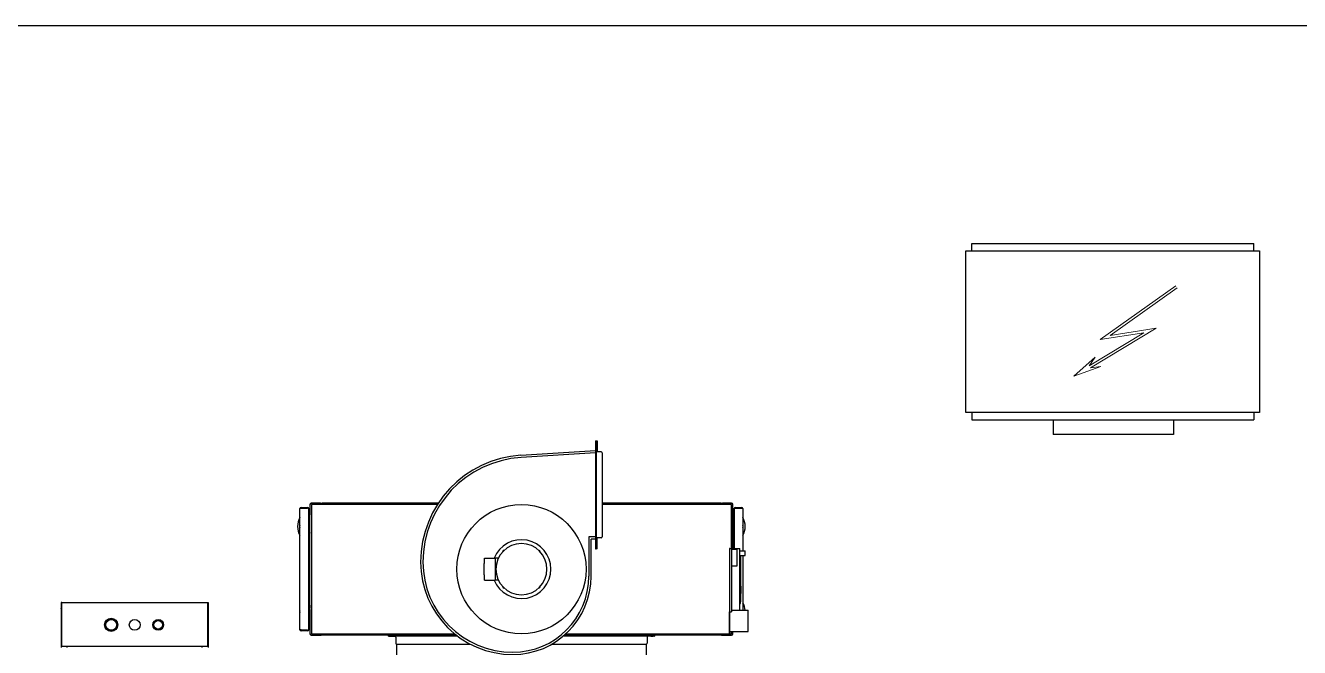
# Model space of a CAD drawing. Header units: millimetres. Extents: x -4653 to 8979, y -13943 to 4840.
# Drawn here: x -283 to 4055, y -7134 to -5018 of the extents above; entities that cross this region are included whole.
import ezdxf

# ---------------------------------------------------------------- set-up
doc = ezdxf.new("R2010")
doc.units = ezdxf.units.MM
doc.layers.add('11', color=7, linetype='Continuous', lineweight=0, true_color=0xffffff)

# ---------------------------------------------------------------- blocks, each defined once
blk = doc.blocks.new('ANGOLARE_ZINCATO_30x30_CORIAS_L_260_1', base_point=(1831.7, -297.5))
at = {"color": 7, "linetype": 'Continuous'}
blk.add_line((1834.7, -273.5), (1834.7, -294.5), dxfattribs=at)
for centre, start, end in [((1831.7, -294.5), 270, 0), ((1837.7, -273.5), 90, 180), ((1858.7, -267.5), 270, 0)]:
    blk.add_arc(centre, 3, start, end, dxfattribs=at)
blk = doc.blocks.new('ANGOLARE_ZINCATO_30x30_CORIAS_L_260__838', base_point=(951.7, -297.5))
at = {"color": 7, "linetype": 'Continuous'}
blk.add_line((978.7, -273.5), (978.7, -294.5), dxfattribs=at)
for centre, start, end in [((954.7, -267.5), 180, 270), ((975.7, -273.5), 0, 90), ((981.7, -294.5), 180, 270)]:
    blk.add_arc(centre, 3, start, end, dxfattribs=at)
blk = doc.blocks.new('LAMIERA_INOX_Sp_1__839', base_point=(981.7, -425))
at = {"color": 7, "linetype": 'Continuous'}
for p, q in [((981.7, -297.5), (981.7, -425)), ((1831.7, -297.5), (1831.7, -425))]:
    blk.add_line(p, q, dxfattribs=at)
blk = doc.blocks.new('ANGOLARE_ZINCATO_30x30_CORIAS_L_910__840', base_point=(951.7, -297.5))
at = {"color": 7, "linetype": 'Continuous'}
for p, q in [((954.7, -270.5), (956.2, -270.5)), ((956.2, -270.5), (957.8, -270.5)), ((957.8, -270.5), (965.6, -270.5)), ((965.6, -270.5), (967.2, -270.5)), ((967.2, -270.5), (975.7, -270.5)), ((1189.9, -270.5), (975.7, -270.5)), ((978.7, -273.5), (978.7, -294.5)), ((981.7, -297.5), (1233, -297.5)), ((1510.2, -297.5), (1831.7, -297.5)), ((1837.7, -270.5), (1548.9, -270.5)), ((1834.7, -273.5), (1834.7, -294.5)), ((1846.2, -270.5), (1837.7, -270.5)), ((1847.8, -270.5), (1846.2, -270.5)), ((1847.8, -270.5), (1855.6, -270.5)), ((1857.2, -270.5), (1855.6, -270.5)), ((1858.7, -270.5), (1857.2, -270.5))]:
    blk.add_line(p, q, dxfattribs=at)
for centre, start, end in [((954.7, -267.5), 180, 270), ((975.7, -273.5), 0, 90), ((981.7, -294.5), 180, 270), ((1831.7, -294.5), 270, 0), ((1837.7, -273.5), 90, 180), ((1858.7, -267.5), 270, 0)]:
    blk.add_arc(centre, 3, start, end, dxfattribs=at)
blk = doc.blocks.new('LAMIERA_INOX_Sp_2_Sv_150x150', base_point=(2126.7, 27.5))
at = {"color": 7, "linetype": 'Continuous'}
for p, q in [((2128.7, 32.5), (2126.7, 32.5)), ((2128.7, 27.5), (2128.7, 32.5))]:
    blk.add_line(p, q, dxfattribs=at)
blk = doc.blocks.new('p3__887', base_point=(2114.7, -262.5))
at = {"color": 7, "linetype": 'Continuous'}
for p, q in [((2116.2, 27.5), (2114.7, 27.5)), ((2114.7, 27.5), (2114.7, -187.8)), ((2116.2, 27.5), (2117.7, 27.5)), ((2117.7, 27.5), (2121.7, 27.5)), ((2121.7, 27.5), (2121.7, 24.5)), ((2121.7, 24.5), (2121.7, -182.5)), ((2114.7, -187.8), (2114.7, -188.2)), ((2114.7, -188.2), (2116.2, -188.2)), ((2114.7, -262.5), (2114.7, -188.2)), ((2116.2, -188.2), (2121.7, -188.2)), ((2116.2, -254.5), (2116.2, -188.2)), ((2121.7, -182.5), (2121.7, -188.2)), ((2116.2, -262.5), (2116.2, -254.5)), ((2121.7, -262.5), (2121.7, -254.5)), ((2114.7, -262.5), (2116.2, -262.5)), ((2116.2, -262.5), (2121.7, -262.5))]:
    blk.add_line(p, q, dxfattribs=at)
blk = doc.blocks.new('p1__888', base_point=(2121.7, -182.5))
at = {"color": 7, "linetype": 'Continuous'}
for p, q in [((2121.7, 27.5), (2150.2, 27.5)), ((2141.2, 24.5), (2121.7, 24.5)), ((2141.2, -31.5), (2141.2, 24.5)), ((2150.2, 19.5), (2150.2, 27.5)), ((2150.2, 19.5), (2168.2, 19.5)), ((2150.2, 3.5), (2150.2, 19.5)), ((2150.2, 3.5), (2168.2, 3.5)), ((2150.2, 3.1), (2150.2, 3.5)), ((2150.2, -100.5), (2150.2, 3.1)), ((2153.2, 2.5), (2153.2, -100.5)), ((2168.2, 3.5), (2168.2, 19.5)), ((2121.7, -31.5), (2141.2, -31.5)), ((2150.2, -125.5), (2150.2, -100.5)), ((2150.2, -100.5), (2155.2, -100.5)), ((2150.2, -154.5), (2150.2, -125.5)), ((2150.2, -125.5), (2155.2, -125.5)), ((2153.2, -125.5), (2153.2, -153.5)), ((2155.2, -125.5), (2155.2, -100.5)), ((2150.2, -160.5), (2150.2, -154.5)), ((2150.2, -182.5), (2150.2, -160.5)), ((2153.2, -157.5), (2153.2, -153.5)), ((2121.7, -182.5), (2150.2, -182.5))]:
    blk.add_line(p, q, dxfattribs=at)
for start, end in [(0, 90), (270, 0)]:
    blk.add_arc((2150.2, -157.5), 3, start, end, dxfattribs=at)
blk.add_spline([(2153.2, 2.5), (2152.8, 2.8), (2151.7, 3), (2150.2, 3.1)], degree=3, dxfattribs=at)
blk = doc.blocks.new('p2__889', base_point=(2116.2, -254.5))
at = {"color": 7, "linetype": 'Continuous'}
for p, q in [((2150.2, -182.5), (2179.2, -182.5)), ((2179.2, -254.5), (2179.2, -182.5)), ((2116.2, -254.5), (2179.2, -254.5))]:
    blk.add_line(p, q, dxfattribs=at)
blk = doc.blocks.new('TUBO_QUADRO_Fe_40x3_L_2050_2__891', base_point=(686.7, 178))
at = {"color": 7, "linetype": 'Continuous'}
blk.add_line((722.2, 182.5), (691.2, 182.5), dxfattribs=at)
for centre, start, end in [((691.2, 178), 90, 180), ((722.2, 178), 360, 90)]:
    blk.add_arc(centre, 4.5, start, end, dxfattribs=at)
blk = doc.blocks.new('TUBO_QUADRO_Fe_40x3_L_2050_1__892', base_point=(2086.7, 178))
at = {"color": 7, "linetype": 'Continuous'}
blk.add_line((2122.2, 182.5), (2091.2, 182.5), dxfattribs=at)
for centre, start, end in [((2091.2, 178), 90, 180), ((2122.2, 178), 0, 90)]:
    blk.add_arc(centre, 4.5, start, end, dxfattribs=at)
blk = doc.blocks.new('TUBO_QUADRO_40x3x_L_1360_3', base_point=(726.7, 177.5))
at = {"color": 7, "linetype": 'Continuous'}
for p, q in [((726.7, 178), (726.7, 182.5)), ((1123.9, 182.5), (726.7, 182.5)), ((726.7, 177.5), (726.7, 178)), ((2086.7, 182.5), (1681.7, 182.5)), ((2086.7, 178), (2086.7, 182.5)), ((2086.7, 177.5), (2086.7, 178))]:
    blk.add_line(p, q, dxfattribs=at)
blk = doc.blocks.new('LAMIERA_Fe_SV_1820x410', base_point=(2129.2, 27.5))
at = {"color": 7, "linetype": 'Continuous'}
for p in [(2129.2, 27.5), (2130.7, 162.5)]:
    blk.add_line(p, (2129.2, 162.5), dxfattribs=at)
blk = doc.blocks.new('LAMIERA_Fe_SP_1_5_SV_1916x506_1__893', base_point=(2130.7, -182.5))
at = {"color": 7, "linetype": 'Continuous'}
for p, q in [((2130.7, 163.5), (2130.7, 162.5)), ((2130.7, 162.5), (2130.7, 147.5)), ((2130.7, 147.5), (2130.7, 27.5)), ((2134.7, 167.5), (2134.7, 165.5)), ((2134.7, 167.5), (2156.7, 167.5)), ((2134.7, 165.5), (2156.7, 165.5)), ((2156.7, 165.5), (2156.7, 167.5)), ((2156.7, 163.5), (2156.7, 165.5)), ((2158.7, 163.5), (2156.7, 163.5)), ((2160.7, 163.5), (2158.7, 163.5)), ((2160.7, 163.5), (2160.7, 19.5)), ((2160.7, 3.5), (2160.7, -182.5))]:
    blk.add_line(p, q, dxfattribs=at)
for centre, radius, start, end in [((2134.7, 163.5), 4, 90, 180), ((2134.7, 163.5), 2, 90, 131.4009), ((2156.7, 163.5), 4, 0, 90), ((2156.7, 163.5), 2, 0, 90)]:
    blk.add_arc(centre, radius, start, end, dxfattribs=at)
blk.add_spline([(2134.7, 165.5), (2133.2, 164.9), (2131.9, 164.4), (2131, 163.9), (2130.7, 163.5)], degree=3, dxfattribs=at)
blk = doc.blocks.new('TUBO_QUADRO_Fe_40x3_L450__894', base_point=(2086.7, -267.5))
at = {"color": 7, "linetype": 'Continuous'}
for p, q in [((2122.2, 182.5), (2091.2, 182.5)), ((2126.7, 147), (2126.7, 178)), ((2126.7, 141), (2126.7, 147)), ((2126.7, 139.5), (2126.7, 141)), ((2126.7, 94.3), (2126.7, 139.5)), ((2126.7, 91.8), (2126.7, 94.3)), ((2126.7, 81.9), (2126.7, 91.8)), ((2126.7, 32.5), (2126.7, 81.9)), ((2126.7, 27.5), (2126.7, 32.5)), ((2126.7, -263), (2126.7, -254.5)), ((2091.2, -267.5), (2122.2, -267.5))]:
    blk.add_line(p, q, dxfattribs=at)
for centre, start, end in [((2091.2, 178), 90, 180), ((2122.2, 178), 0, 90), ((2091.2, -263), 180, 192.5288), ((2091.2, -263), 192.5288, 270), ((2122.2, -263), 270, 0)]:
    blk.add_arc(centre, 4.5, start, end, dxfattribs=at)
blk = doc.blocks.new('TUBO_QUADRO_Fe_40x3_L_2050__895', base_point=(2086.7, -267.5))
at = {"color": 7, "linetype": 'Continuous'}
blk.add_line((2091.2, -267.5), (2122.2, -267.5), dxfattribs=at)
for centre, start, end in [((2091.2, -263), 180, 192.5288), ((2091.2, -263), 192.5288, 270), ((2122.2, -263), 270, 0)]:
    blk.add_arc(centre, 4.5, start, end, dxfattribs=at)
blk = doc.blocks.new('LAMIERA_Fe_SP_1_5_SV_1430x440__896', base_point=(691.7, -262.5))
at = {"color": 7, "linetype": 'Continuous'}
for p, q in [((1120.6, 177.5), (691.7, 177.5)), ((691.7, 177.5), (691.7, -262.5)), ((2121.7, 177.5), (1681.7, 177.5)), ((2121.7, 27.5), (2121.7, 177.5)), ((691.7, -262.5), (1179.6, -262.5)), ((1558, -262.5), (2114.7, -262.5))]:
    blk.add_line(p, q, dxfattribs=at)
blk = doc.blocks.new('TUBO_QUADRO_Fe_40x3_L_2050_3__897', base_point=(686.7, -267.5))
at = {"color": 7, "linetype": 'Continuous'}
blk.add_line((691.2, -267.5), (722.2, -267.5), dxfattribs=at)
for centre, start, end in [((691.2, -263), 180, 270), ((722.2, -263), 270, 347.4712), ((722.2, -263), 347.4712, 0)]:
    blk.add_arc(centre, 4.5, start, end, dxfattribs=at)
blk = doc.blocks.new('LAMIERA_Fe_SV_1820x410_1__898', base_point=(682.7, -247.5))
at = {"color": 7, "linetype": 'Continuous'}
for p, q in [((684.2, 162.5), (682.7, 162.5)), ((684.2, -247.5), (684.2, 162.5)), ((684.2, -247.5), (682.7, -247.5))]:
    blk.add_line(p, q, dxfattribs=at)
blk = doc.blocks.new('LAMIERA_Fe_SP_1_5_SV_1916x506__899', base_point=(652.7, -252.5))
at = {"color": 7, "linetype": 'Continuous'}
for p, q in [((654.7, 163.5), (652.7, 163.5)), ((652.7, -248.5), (652.7, 163.5)), ((656.7, 163.5), (654.7, 163.5)), ((656.7, 167.5), (656.7, 165.5)), ((656.7, 167.5), (678.7, 167.5)), ((656.7, 165.5), (678.7, 165.4)), ((656.7, 163.5), (656.7, 165.5)), ((678.7, 167.5), (678.7, 165.4)), ((682.7, 162.5), (682.7, 163.5)), ((682.7, 147.5), (682.7, 162.5)), ((682.7, -232.5), (682.7, 147.5)), ((654.7, -248.5), (652.7, -248.5)), ((656.7, -248.5), (654.7, -248.5)), ((656.7, -250.5), (656.7, -248.5)), ((678.7, -250.5), (656.7, -250.5)), ((656.7, -250.5), (656.7, -252.5)), ((678.7, -252.5), (656.7, -252.5)), ((678.7, -250.5), (678.7, -252.5)), ((682.7, -247.5), (682.7, -232.5)), ((682.7, -248.5), (682.7, -247.5))]:
    blk.add_line(p, q, dxfattribs=at)
for centre, radius, start, end in [((656.7, 163.5), 4, 90, 180), ((656.7, 163.5), 2, 90, 180), ((678.7, 163.5), 4, 0, 90), ((678.8, 163.5), 1.96, 51.3011, 92.7511), ((656.7, -248.5), 4, 180, 270), ((656.7, -248.5), 2, 180, 270), ((678.7, -248.5), 4, 270, 360), ((678.7, -248.5), 2, 270, 311.4009)]:
    blk.add_arc(centre, radius, start, end, dxfattribs=at)
for points in [[(682.7, 163.5), (682.4, 163.9), (681.6, 164.4), (680.2, 164.9), (678.7, 165.4)], [(678.7, -250.5), (680.2, -249.9), (681.6, -249.4), (682.4, -248.9), (682.7, -248.5)]]:
    blk.add_spline(points, degree=3, dxfattribs=at)
blk = doc.blocks.new('TUBO_QUADRO_Fe_40x3_L450_1__900', base_point=(686.7, -267.5))
at = {"color": 7, "linetype": 'Continuous'}
for p, q in [((686.7, 178), (686.7, 147)), ((722.2, 182.5), (691.2, 182.5)), ((686.7, 147), (686.7, 142.5)), ((686.7, 141), (686.7, 142.5)), ((686.7, 139.5), (686.7, 141)), ((686.7, 139), (686.7, 139.5)), ((686.7, 122.5), (686.7, 139)), ((686.7, 94.3), (686.7, 122.5)), ((686.7, 91.8), (686.7, 94.3)), ((686.7, 82.5), (686.7, 91.8)), ((686.7, 81.9), (686.7, 82.5)), ((686.7, 81.9), (686.7, 80.4)), ((686.7, -165.5), (686.7, 80.4)), ((686.7, -165.5), (686.7, -167.5)), ((686.7, -167.5), (686.7, -175.4)), ((686.7, -179.7), (686.7, -175.4)), ((686.7, -179.7), (686.7, -197.5)), ((686.7, -197.5), (686.7, -207.5)), ((686.7, -207.5), (686.7, -208.5)), ((686.7, -208.5), (686.7, -216.5)), ((686.7, -216.5), (686.7, -224)), ((686.7, -224), (686.7, -224.9)), ((686.7, -224.9), (686.7, -227.5)), ((686.7, -227.5), (686.7, -232)), ((686.7, -232), (686.7, -263)), ((691.2, -267.5), (722.2, -267.5))]:
    blk.add_line(p, q, dxfattribs=at)
for centre, start, end in [((691.2, 178), 90, 180), ((722.2, 178), 360, 90), ((691.2, -263), 180, 270), ((722.2, -263), 270, 347.4712), ((722.2, -263), 347.4712, 0)]:
    blk.add_arc(centre, 4.5, start, end, dxfattribs=at)
blk = doc.blocks.new('TUBO_QUADRO_40x3x_L_1360_2__901', base_point=(726.6, -267.5))
at = {"color": 7, "linetype": 'Continuous'}
for p, q in [((726.6, -264), (726.7, -263)), ((726.7, -267.5), (726.6, -264)), ((726.7, -263), (726.7, -262.5)), ((730.2, -267.5), (726.7, -267.5)), ((951.7, -267.5), (730.2, -267.5)), ((956.2, -267.5), (951.7, -267.5)), ((957.8, -267.5), (956.2, -267.5)), ((965.6, -267.5), (957.8, -267.5)), ((967.2, -267.5), (965.6, -267.5)), ((981.7, -267.5), (967.2, -267.5)), ((983.2, -267.5), (981.7, -267.5)), ((1185.9, -267.5), (983.2, -267.5)), ((1830.2, -267.5), (1552.4, -267.5)), ((1831.7, -267.5), (1830.2, -267.5)), ((1831.7, -267.5), (1846.2, -267.5)), ((1846.2, -267.5), (1847.8, -267.5)), ((1855.6, -267.5), (1847.8, -267.5)), ((1855.6, -267.5), (1857.2, -267.5)), ((1857.2, -267.5), (1861.7, -267.5)), ((2083.2, -267.5), (1861.7, -267.5)), ((2086.7, -267.5), (2083.2, -267.5)), ((2086.7, -263), (2086.7, -262.5)), ((2086.8, -264), (2086.7, -263)), ((2086.7, -267.5), (2086.8, -264))]:
    blk.add_line(p, q, dxfattribs=at)
blk = doc.blocks.new('FLANGIA_288x205__903', base_point=(1658.7, 26.5))
at = {"color": 7, "linetype": 'Continuous'}
for p, q in [((1658.7, 394.5), (1661.7, 394.5)), ((1658.7, 394.5), (1658.7, 360.8)), ((1661.7, 394.5), (1661.7, 384.5)), ((1658.7, 360.8), (1658.7, 353)), ((1658.7, 353), (1658.7, 68)), ((1661.7, 384.5), (1661.7, 358.5)), ((1661.7, 358.5), (1661.7, 356.5)), ((1658.7, 68), (1658.7, 60)), ((1658.7, 60), (1658.7, 26.5)), ((1661.7, 64.5), (1661.7, 62.5)), ((1661.7, 62.5), (1661.7, 36.5)), ((1658.7, 26.5), (1661.7, 26.5)), ((1661.7, 36.5), (1661.7, 26.5))]:
    blk.add_line(p, q, dxfattribs=at)
blk = doc.blocks.new('LAM_RA_Fe_ZINC__SP_30_10_SV_368x285__904', base_point=(1661.7, 26.5))
at = {"color": 7, "linetype": 'Continuous'}
for p, q in [((1661.7, 394.5), (1661.7, 384.5)), ((1661.7, 394.5), (1664.7, 394.5)), ((1664.7, 394.5), (1664.7, 358.5)), ((1661.7, 384.5), (1661.7, 358.5)), ((1661.7, 358.5), (1664.7, 358.5)), ((1664.7, 356.5), (1664.7, 358.5)), ((1664.7, 62.5), (1661.7, 62.5)), ((1661.7, 62.5), (1661.7, 36.5)), ((1664.7, 62.5), (1664.7, 64.5)), ((1664.7, 26.5), (1664.7, 62.5)), ((1661.7, 36.5), (1661.7, 26.5)), ((1664.7, 26.5), (1661.7, 26.5))]:
    blk.add_line(p, q, dxfattribs=at)
blk = doc.blocks.new('LAMIERA_Fe_ZINC__Sp_30_10_SV_315x209__905', base_point=(1661.7, 64.5))
at = {"color": 7, "linetype": 'Continuous'}
for p, q in [((1678.7, 356.5), (1661.7, 356.5)), ((1661.7, 356.5), (1661.7, 64.5)), ((1681.7, 353.5), (1681.7, 67.5)), ((1678.7, 64.5), (1661.7, 64.5))]:
    blk.add_line(p, q, dxfattribs=at)
for centre, start, end in [((1678.7, 353.5), 0, 90), ((1678.7, 67.5), 270, 0)]:
    blk.add_arc(centre, 3, start, end, dxfattribs=at)
blk = doc.blocks.new('SERRANDA_PREMENTE_VENTIL__MORO_RM35__906', base_point=(1661.7, 26.5))
for name, p in [('LAM_RA_Fe_ZINC__SP_30_10_SV_368x285__904', (1661.7, 26.5)), ('LAMIERA_Fe_ZINC__Sp_30_10_SV_315x209__905', (1661.7, 64.5))]:
    blk.add_blockref(name, p)
blk = doc.blocks.new('MOTORE_2_2_Kw_2P_B5_IP55_400V_50-60Hz_IE2__907', base_point=(1278.7, -142.5))
at = {"color": 7, "linetype": 'Continuous'}
for p, q in [((1278.7, -23.5), (1278.7, -61.5)), ((1279.7, -23.5), (1278.7, -23.5)), ((1279.7, -17.5), (1279.7, -23.5)), ((1280.7, -17.5), (1279.7, -17.5)), ((1280.7, -5), (1317.7, -5)), ((1280.7, -17.5), (1280.7, -5)), ((1317.7, -5), (1317.7, -5.5)), ((1328, -5.5), (1317.7, -5.5)), ((1317.7, -5.5), (1317.7, -79.5)), ((1279.7, -61.5), (1278.7, -61.5)), ((1279.7, -61.5), (1279.7, -67.5)), ((1279.7, -67.5), (1280.7, -67.5)), ((1280.7, -80), (1280.7, -67.5)), ((1280.7, -80), (1317.7, -80)), ((1328, -79.5), (1317.7, -79.5)), ((1317.7, -79.5), (1317.7, -80))]:
    blk.add_line(p, q, dxfattribs=at)
for centre, radius, start, end in [((1406.7, -42.5), 100, 0, 157.9757), ((1406.7, -42.5), 87, 90, 270), ((1406.7, -42.5), 87, 270, 90), ((1348.4, 15.8), 6, 92.2305, 177.7695), ((1465.1, 15.8), 6, 2.2305, 87.7695), ((1406.7, -42.5), 100, 202.0243, 0), ((1348.4, -100.8), 6, 182.2305, 267.7695), ((1465.1, -100.8), 6, 272.2305, 357.7695)]:
    blk.add_arc(centre, radius, start, end, dxfattribs=at)
blk = doc.blocks.new('COCLEA__908', base_point=(1063.4, -332.8))
at = {"color": 7, "linetype": 'Continuous'}
for p, q in [((1405.2, 345.1), (1658.7, 360.8)), ((1658.7, 353), (1405.7, 337.3)), ((1636.2, 68), (1636.2, -66.5)), ((1658.7, 68), (1636.2, 68)), ((1644, -66.5), (1644, 60)), ((1658.7, 60), (1644, 60))]:
    blk.add_line(p, q, dxfattribs=at)
for centre, radius, start, end in [((1427.7, -18.5), 364.3, 93.5435, 180), ((1427.7, -18.5), 356.5, 93.5435, 180), ((1377.7, -18.5), 314.3, 180, 270), ((1377.7, -18.5), 306.5, 180, 270), ((1377.7, -66.5), 266.3, 270, 0), ((1377.7, -66.5), 258.5, 270, 0)]:
    blk.add_arc(centre, radius, start, end, dxfattribs=at)
blk = doc.blocks.new('ANELLO_PER_MOTORE__909', base_point=(1186.7, -262.5))
at = {"color": 7, "linetype": 'Continuous'}
blk.add_circle((1406.7, -42.5), 220, dxfattribs=at)
for centre, start, end in [((1348.4, 15.8), 98.8198, 171.1802), ((1465.1, 15.8), 8.8198, 81.1802), ((1348.4, -100.8), 188.8198, 261.1802), ((1465.1, -100.8), 278.8196, 351.1804)]:
    blk.add_arc(centre, 5.5, start, end, dxfattribs=at)
blk = doc.blocks.new('TARGA_GG__680', base_point=(320030.9, 2960))
at = {"color": 0, "linetype": 'Continuous'}
for p, q in [((319620.9, 3010), (319620.9, 2960)), ((320030.9, 3010), (320030.9, 2960)), ((320030.9, 2960), (319620.9, 2960))]:
    blk.add_line(p, q, dxfattribs=at)
blk = doc.blocks.new('BANDIERA__681', base_point=(320030.9, 2960))
at = {"linetype": 'Continuous', "lineweight": 0}
blk.add_blockref('TARGA_GG__680', (320030.9, 2960), dxfattribs=at)
blk = doc.blocks.new('QE_1200X500__682', base_point=(320323.7, 3010))
at = {"color": 0, "linetype": 'Continuous'}
for p, q in [((319343.7, 3610), (320303.7, 3610)), ((319343.7, 3585), (319343.7, 3610)), ((320303.7, 3585), (320303.7, 3610)), ((319323.7, 3035), (319323.7, 3585)), ((319323.7, 3585), (319343.7, 3585)), ((319343.7, 3585), (320303.7, 3585)), ((320303.7, 3585), (320323.7, 3585)), ((320323.7, 3585), (320323.7, 3035)), ((319343.7, 3035), (319323.7, 3035)), ((319343.7, 3035), (319343.7, 3010)), ((320303.7, 3035), (319343.7, 3035)), ((319343.7, 3010), (319620.9, 3010)), ((319620.9, 3010), (320030.9, 3010)), ((320030.9, 3010), (320303.7, 3010)), ((320303.7, 3035), (320303.7, 3010)), ((320323.7, 3035), (320303.7, 3035))]:
    blk.add_line(p, q, dxfattribs=at)

msp = doc.modelspace()

# ---------------------------------------------------------------- linework, layer by layer
at = {"color": 0, "linetype": 'Continuous'}
for p, q in [((-160.9, -6980.6), (-160.9, -6984.6)), ((-158.9, -6980.6), (-160.9, -6980.6)), ((-158.9, -7130.6), (-158.9, -6980.6)), ((-158.9, -6980.6), (337.1, -6980.6)), ((337.1, -6980.6), (339.1, -6980.6)), ((337.1, -6980.6), (337.1, -7130.6)), ((339.1, -6980.6), (339.1, -6984.6)), ((-160.9, -6984.6), (-160.9, -7000.1)), ((-158.9, -7000.1), (-160.9, -7000.1)), ((-160.9, -7000.6), (-160.9, -7000.1)), ((-160.9, -7000.6), (-160.9, -7133.6)), ((-160.9, -7000.6), (-159.1, -7000.6)), ((-159.1, -7000.6), (-158.9, -7000.6)), ((337.1, -7000.1), (339.1, -7000.1)), ((337.3, -7000.6), (337.1, -7000.6)), ((339.1, -7000.6), (337.3, -7000.6)), ((339.1, -6984.6), (339.1, -7000.1)), ((339.1, -7000.6), (339.1, -7000.1)), ((339.1, -7000.6), (339.1, -7133.6)), ((337.1, -7130.6), (-158.9, -7130.6)), ((-140.9, -7133.6), (-140.9, -7130.6)), ((319.1, -7133.6), (319.1, -7130.6))]:
    msp.add_line(p, q, dxfattribs=at)
msp.add_lwpolyline([(-2110, -5017.7), (8979.2, -5017.7), (8979.2, -13942.9), (-2110, -13942.9)], close=True)
for centre, radius in [((9.1, -7056.6), 22.5), ((9.1, -7056.6), 21.2), ((9.1, -7056.6), 21), ((9.1, -7056.6), 19.5), ((9.1, -7056.6), 18.5), ((89.1, -7056.6), 18.5), ((169.1, -7056.6), 18.5), ((169.1, -7056.6), 16.8), ((169.1, -7056.6), 16.6), ((169.1, -7056.6), 15.1), ((169.1, -7056.6), 14.5)]:
    msp.add_circle(centre, radius, dxfattribs=at)
at = {"color": 7, "linetype": 'Continuous'}
for centre, radius, start, end in [((705.8, -6722.1), 62, 108.819, 111.2786), ((705.8, -6722.1), 62, 108.819, 111.2786), ((2105.8, -6722.1), 62, 68.7214, 71.181), ((705.8, -6722.1), 62, 150.5712, 180), ((705.8, -6722.1), 62, 150.5712, 180), ((705.8, -6722.1), 62, 180, 209.4288), ((705.8, -6722.1), 62, 180, 209.4288), ((656.8, -6722.1), 6.25, 143.1301, 180), ((656.8, -6722.1), 6.25, 143.1301, 180), ((656.8, -6722.1), 6.25, 180, 216.8699), ((656.8, -6722.1), 6.25, 180, 216.8699), ((2105.8, -6722.1), 62, 330.5712, 29.4288), ((2154.8, -6722.1), 6.25, 323.1301, 36.8699), ((705.8, -6722.1), 62, 248.7214, 251.181), ((705.8, -6722.1), 62, 248.7214, 251.181), ((2105.8, -6722.1), 62, 288.819, 291.2786), ((705.8, -7012.1), 62, 108.819, 111.2786), ((705.8, -7012.1), 62, 108.819, 111.2786), ((2105.8, -7012.1), 62, 4.6256, 29.4288), ((2105.8, -7012.1), 62, 4.6256, 29.4288), ((656.8, -7012.1), 6.25, 143.1301, 180), ((656.8, -7012.1), 6.25, 143.1301, 180), ((656.8, -7012.1), 6.25, 180, 216.8699), ((656.8, -7012.1), 6.25, 180, 216.8699)]:
    msp.add_arc(centre, radius, start, end, dxfattribs=at)
at = {"layer": '11', "color": 18, "linetype": 'Continuous', "lineweight": 0, "true_color": 0x000000}
for p, q in [((3377, -6086), (3633.6, -5903.3)), ((3638.7, -5910.2), (3410.2, -6072.2)), ((3338.7, -6174.9), (3525.5, -6062.7)), ((3567.5, -6047.4), (3343.1, -6182.2)), ((3525.5, -6062.7), (3377, -6086)), ((3410.2, -6072.2), (3567.5, -6047.4)), ((3286.7, -6211), (3359.5, -6145.5)), ((3359.5, -6145.5), (3338.7, -6174.9)), ((3286.7, -6211), (3378.8, -6177.8)), ((3378.8, -6177.8), (3343.1, -6182.2))]:
    msp.add_line(p, q, dxfattribs=at)

# ---------------------------------------------------------------- block references
at = {"linetype": 'Continuous', "lineweight": 0}
for name, p in [('QE_1200X500__682', (3919.2, -6359.3)), ('BANDIERA__681', (3626.4, -6409.3))]:
    msp.add_blockref(name, p, dxfattribs=at)
for name, p in [('COCLEA__908', (1062.5, -7157.4)), ('FLANGIA_288x205__903', (1657.8, -6798.1)), ('SERRANDA_PREMENTE_VENTIL__MORO_RM35__906', (1660.8, -6798.1)), ('LAMIERA_Fe_SP_1_5_SV_1916x506__899', (651.8, -7077.1)), ('LAMIERA_Fe_SV_1820x410_1__898', (681.8, -7072.1)), ('TUBO_QUADRO_Fe_40x3_L_2050_2__891', (685.8, -6646.6)), ('TUBO_QUADRO_Fe_40x3_L450_1__900', (685.8, -7092.1)), ('LAMIERA_Fe_SP_1_5_SV_1430x440__896', (690.8, -7087.1)), ('TUBO_QUADRO_40x3x_L_1360_3', (725.8, -6647.1)), ('ANELLO_PER_MOTORE__909', (1185.8, -7087.1)), ('TUBO_QUADRO_Fe_40x3_L_2050_1__892', (2085.8, -6646.6)), ('TUBO_QUADRO_Fe_40x3_L450__894', (2085.8, -7092.1)), ('LAMIERA_Fe_SV_1820x410', (2128.3, -6797.1)), ('LAMIERA_Fe_SP_1_5_SV_1916x506_1__893', (2129.8, -7007.1)), ('MOTORE_2_2_Kw_2P_B5_IP55_400V_50-60Hz_IE2__907', (1277.8, -6967.1)), ('p3__887', (2113.8, -7087.1)), ('p1__888', (2120.8, -7007.1)), ('LAMIERA_INOX_Sp_2_Sv_150x150', (2125.8, -6797.1)), ('p2__889', (2115.3, -7079.1)), ('TUBO_QUADRO_Fe_40x3_L_2050_3__897', (685.8, -7092.1)), ('TUBO_QUADRO_40x3x_L_1360_2__901', (725.7, -7092.1)), ('ANGOLARE_ZINCATO_30x30_CORIAS_L_260__838', (950.8, -7122.1)), ('ANGOLARE_ZINCATO_30x30_CORIAS_L_910__840', (950.8, -7122.1)), ('ANGOLARE_ZINCATO_30x30_CORIAS_L_260_1', (1830.8, -7122.1)), ('TUBO_QUADRO_Fe_40x3_L_2050__895', (2085.8, -7092.1)), ('LAMIERA_INOX_Sp_1__839', (980.8, -7249.6))]:
    msp.add_blockref(name, p)

doc.saveas('drawing.dxf')
